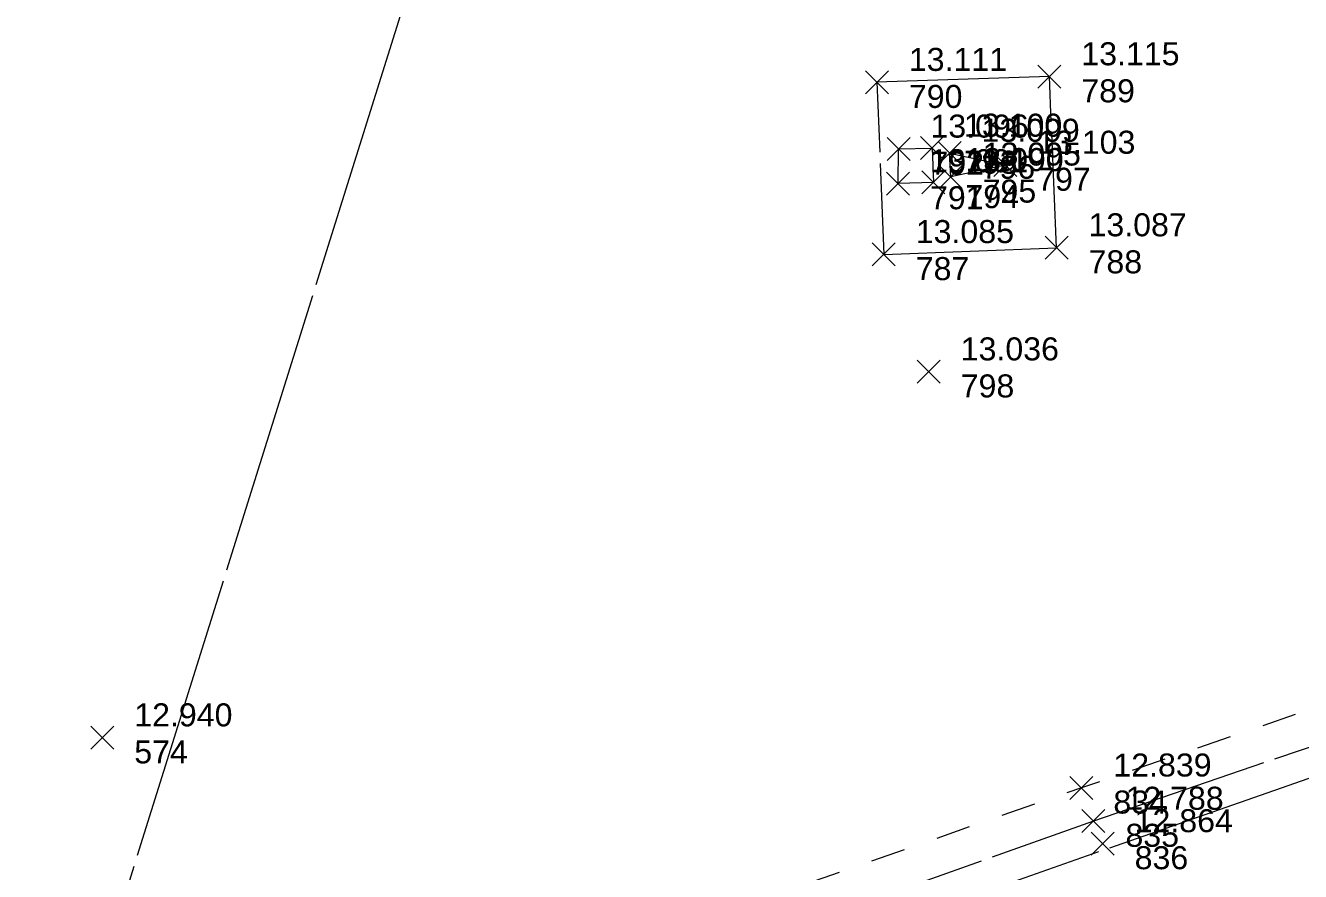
# Model space of a CAD drawing. Header units: metres. Extents: x 1223562 to 1223801, y 7191360 to 7191620.
# Drawn here: x 1223770.05 to 1223781.14, y 7191552.3 to 7191559.66 of the extents above; entities that cross this region are included whole.
import ezdxf

# ---------------------------------------------------------------- set-up
doc = ezdxf.new("R2010")
doc.units = ezdxf.units.M
doc.header["$PDMODE"] = 3
doc.header["$PDSIZE"] = 0.1
for name, pattern in [('LL_0822', [2.5, 2.5, 0]), ('LL_0829', [0.6, 0.3, -0.3]), ('ML_2577', [2.5, 2.5, 0]), ('Socle_Continu', [2.5, 2.5, 0]), ('YL_2901', [2.5, 2.5, 0])]:
    doc.linetypes.add(name, pattern=pattern)
for name, color, linetype, lineweight in [('MARQU_PSS', 7, 'Socle_Continu', 13), ('SIGTA_SCI', 7, 'Socle_Continu', 13), ('SIGTM_SCI', 1, 'Socle_Continu', 13), ('SIGTO_SCI', 255, 'Socle_Continu', 13), ('VOIRI_SCS', 7, 'Socle_Continu', 13)]:
    doc.layers.add(name, color=color, linetype=linetype, lineweight=lineweight)
doc.layers.add('SIGTS_PSS', color=7, linetype='Socle_Continu', lineweight=13, true_color=0x9966cc)
doc.styles.get("Standard").update_dxf_attribs({"font": 'arial.ttf'})

# ---------------------------------------------------------------- blocks, each defined once
blk = doc.blocks.new('YP_1521')
at = {"layer": 'SIGTO_SCI', "color": 7, "linetype": 'Socle_Continu'}
blk.add_point((0, 0), dxfattribs=at)
at = {"layer": 'SIGTA_SCI', "linetype": 'Socle_Continu'}
blk.add_attdef('ALT', (0.278, 0.099), '', height=0.2, dxfattribs=at)
at = {"layer": 'SIGTA_SCI', "linetype": 'Socle_Continu', "flags": 9}
blk.add_attdef('CALQUE_ALT', (1.69, -1.18), '', height=0.2, dxfattribs=at)
at = {"layer": 'SIGTM_SCI', "linetype": 'Socle_Continu'}
blk.add_attdef('MAT', (0.278, -0.223), '', height=0.2, dxfattribs=at)
at = {"layer": 'SIGTM_SCI', "linetype": 'Socle_Continu', "flags": 9}
blk.add_attdef('CALQUE_MAT', (1.69, -1.501), '', height=0.2, dxfattribs=at)
at = {"layer": 'SIGTO_SCI', "linetype": 'Socle_Continu', "flags": 9}
for tag, p in [('ID', (1.69, 0.105)), ('NATURE', (1.69, -0.216)), ('FAMILLE', (1.69, -0.538)), ('CALQUE', (1.69, -0.859)), ('PCRS', (1.69, -1.823))]:
    blk.add_attdef(tag, p, '', height=0.2, dxfattribs=at)

msp = doc.modelspace()

# ---------------------------------------------------------------- linework, layer by layer
at = {"layer": 'MARQU_PSS', "linetype": 'ML_2577', "flags": 128}
for points in [[(1223777.514, 7191557.667), (1223779.017, 7191557.726), (1223778.954, 7191559.213), (1223777.454, 7191559.164)], [(1223777.638, 7191558.283), (1223777.642, 7191558.584), (1223777.934, 7191558.592), (1223777.946, 7191558.293)], [(1223778.096, 7191558.341), (1223778.086, 7191558.548), (1223778.57, 7191558.444)]]:
    msp.add_lwpolyline(points, close=True, dxfattribs=at)
msp.add_lwpolyline([(1223781.836, 7191553.331), (1223776.429, 7191551.438), (1223775.429, 7191551.082), (1223774.973, 7191550.945)], dxfattribs=at)
at = {"layer": 'SIGTS_PSS', "linetype": 'YL_2901', "flags": 128}
msp.add_lwpolyline([(1223754.624, 7191615.542), (1223774.768, 7191564.41), (1223759.899, 7191516.921), (1223739.481, 7191487.157), (1223712.27, 7191430.488), (1223666.985, 7191365.329), (1223604.313, 7191397.356), (1223562.746, 7191366.34)], dxfattribs=at)
at = {"layer": 'VOIRI_SCS', "linetype": 'LL_0829', "flags": 128}
msp.add_lwpolyline([(1223792.973, 7191557.867), (1223787.929, 7191556.07), (1223781.764, 7191553.897), (1223779.233, 7191553.029), (1223776.231, 7191551.983), (1223775.273, 7191551.65), (1223774.155, 7191551.232, 0.05718), (1223772.58, 7191550.202, 0.0338), (1223771.337, 7191549.018, 0.042711), (1223770.265, 7191547.628, 0.022427), (1223769.407, 7191546.152), (1223768.607, 7191544.622), (1223766.755, 7191541.028), (1223764.401, 7191536.406), (1223764.314, 7191536.044), (1223764.248, 7191535.684), (1223764.229, 7191535.506), (1223764.223, 7191535.33), (1223764.232, 7191535.157), (1223764.26, 7191534.985), (1223764.293, 7191534.86), (1223764.336, 7191534.737), (1223764.449, 7191534.496), (1223764.59, 7191534.265), (1223764.749, 7191534.045), (1223764.92, 7191533.838), (1223765.104, 7191533.646), (1223765.302, 7191533.47), (1223765.513, 7191533.313), (1223765.786, 7191533.147), (1223766.07, 7191532.996), (1223768.753, 7191531.689), (1223771.476, 7191530.369), (1223773.738, 7191523.983), (1223775.758, 7191518.344), (1223776.345, 7191516.679), (1223776.993, 7191514.917), (1223777.272, 7191514.198), (1223777.599, 7191513.378), (1223778.28, 7191511.749), (1223779.29, 7191509.444), (1223779.396, 7191509.473)], format="xyb", dxfattribs=at)
at = {"layer": 'VOIRI_SCS', "linetype": 'LL_0822', "flags": 128}
msp.add_lwpolyline([(1223793.081, 7191557.56), (1223788.071, 7191555.782), (1223787.366, 7191555.544), (1223781.824, 7191553.59), (1223779.338, 7191552.74), (1223776.285, 7191551.655), (1223775.366, 7191551.337), (1223774.288, 7191550.952)], dxfattribs=at)

# ---------------------------------------------------------------- block references
at = {"layer": 'SIGTO_SCI', "linetype": 'Socle_Continu'}
for p, values in [((1223777.454, 7191559.164), {'ALT': '13.111', 'MAT': '790'}), ((1223778.954, 7191559.213), {'ALT': '13.115', 'MAT': '789'}), ((1223777.642, 7191558.584), {'ALT': '13.096', 'MAT': '792'}), ((1223777.934, 7191558.592), {'ALT': '13.100', 'MAT': '793'}), ((1223778.086, 7191558.548), {'ALT': '13.099', 'MAT': '796'}), ((1223778.57, 7191558.444), {'ALT': '13.103', 'MAT': '797'}), ((1223777.638, 7191558.283), {'ALT': '13.091', 'MAT': '791'}), ((1223777.946, 7191558.293), {'ALT': '13.090', 'MAT': '794'}), ((1223778.096, 7191558.341), {'ALT': '13.095', 'MAT': '795'}), ((1223779.017, 7191557.726), {'ALT': '13.087', 'MAT': '788'}), ((1223777.514, 7191557.667), {'ALT': '13.085', 'MAT': '787'}), ((1223777.905, 7191556.647), {'ALT': '13.036', 'MAT': '798'}), ((1223770.716, 7191553.465), {'ALT': '12.940', 'MAT': '574'}), ((1223779.233, 7191553.029), {'ALT': '12.839', 'MAT': '834'}), ((1223779.338, 7191552.74), {'ALT': '12.788', 'MAT': '835'}), ((1223779.418, 7191552.545), {'ALT': '12.864', 'MAT': '836'})]:
    msp.add_blockref('YP_1521', p, dxfattribs=at).add_auto_attribs(values)

doc.saveas('drawing.dxf')
